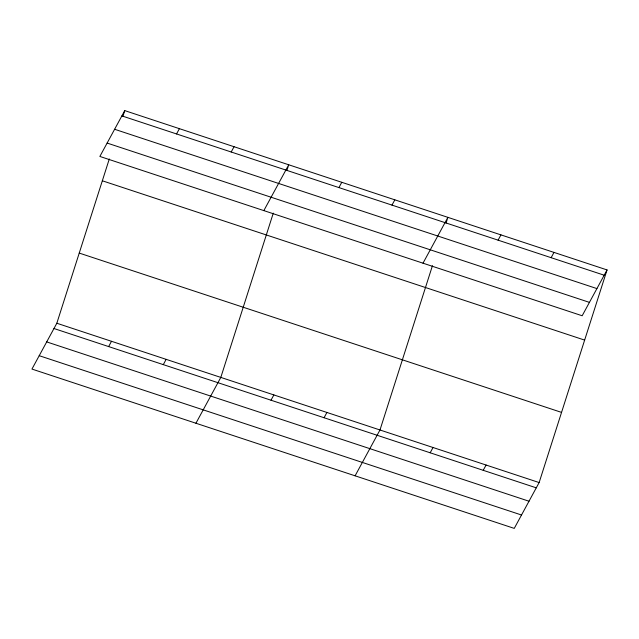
<?xml version="1.0" encoding="UTF-8"?>
<svg xmlns="http://www.w3.org/2000/svg" width="639" height="639" viewBox="0 0 639 639"><rect width="100%" height="100%" fill="white"/><g stroke="black" fill="none" stroke-linecap="round" stroke-linejoin="round"><path stroke-width="0.96" d="M607.05 269.93L582.169 315.762L99.86 156.443L124.749 110.611L607.05 269.93L539.14 482.557L514.251 528.389L31.95 369.07L56.831 323.238L109.301 158.967M122.928 116.298L124.749 110.611M273.284 213.138L220.814 377.409L195.933 423.242M286.911 170.469L288.732 164.782L263.843 210.606M432.443 265.712L379.981 429.983L355.092 475.815M446.07 223.043L447.891 217.356L423.002 263.188M176.54 133.95L179.407 128.671M108.63 346.578L111.498 341.298M231.198 152.002L234.066 146.722M163.288 364.637L166.156 359.35M338.918 187.586L341.785 182.307M271 400.214L273.867 394.934M391.971 205.111L394.838 199.831M324.061 417.738L326.92 412.459M498.077 240.16L500.944 234.88M430.167 452.787L433.034 447.508M551.13 257.685L553.997 252.405M483.22 470.312L486.087 465.032M121.881 115.891L604.182 275.209M114.613 129.27L596.914 288.588M107.128 143.064L589.43 302.375M102.336 180.781L584.637 340.1M79.244 253.076L561.553 412.395M56.831 323.238L539.14 482.557M53.964 328.518L536.273 487.837M46.703 341.905L529.004 501.224M39.219 355.691L521.52 515.01"/></g></svg>
